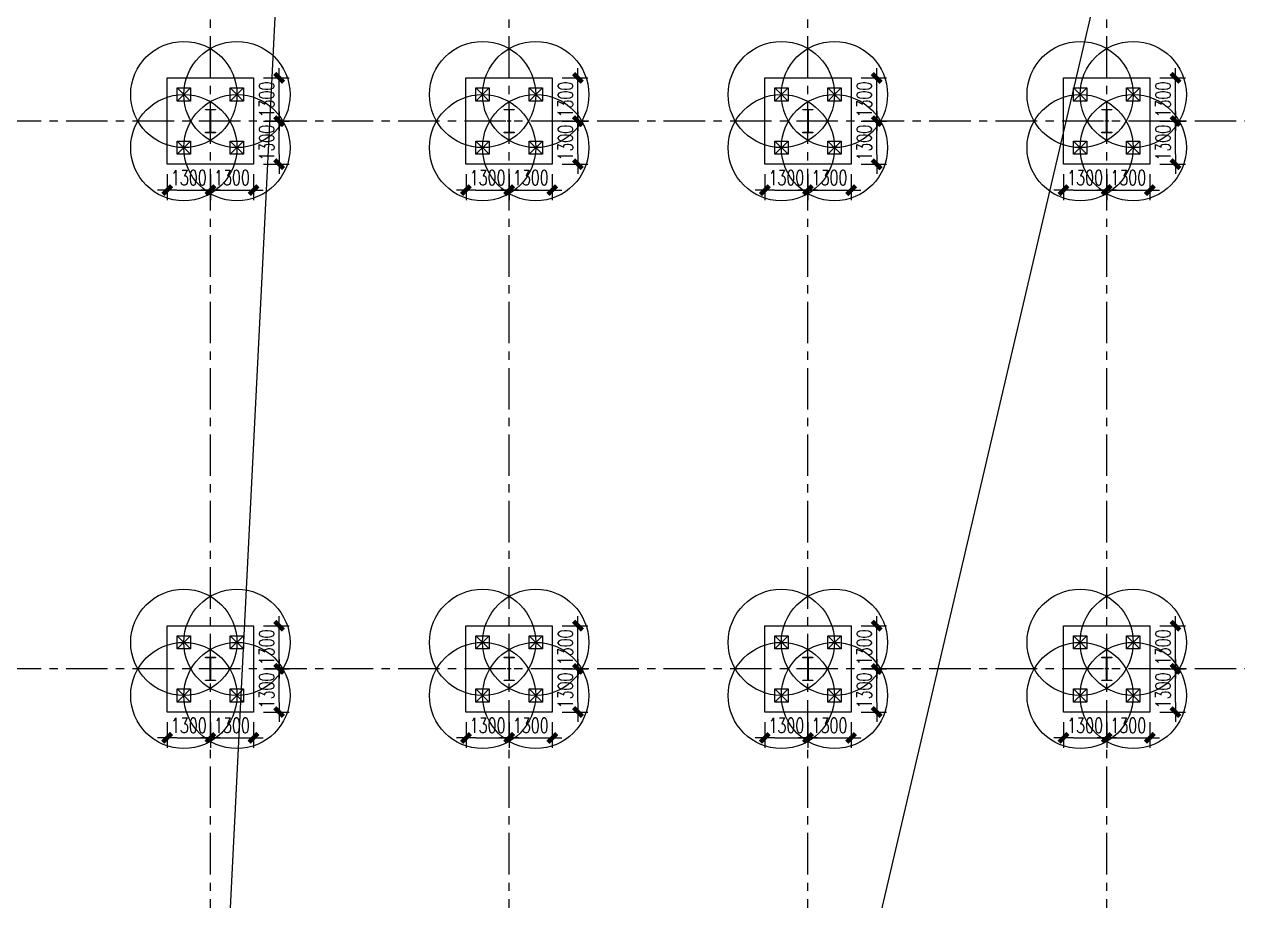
# Model space of a CAD drawing. Extents: x -1201378 to 2367219, y -619313 to 244905.
# Drawn here: x -215365 to -178811, y -21581 to 4818 of the extents above; entities that cross this region are included whole.
import ezdxf

# ---------------------------------------------------------------- set-up
doc = ezdxf.new("R2010")
doc.units = 0
doc.header["$LTSCALE"] = 1000
doc.linetypes.add('CENTER', pattern=[2, 1.25, -0.25, 0.25, -0.25])
doc.layers.get('0').update_dxf_attribs({"linetype": 'CONTINUOUS'})
doc.layers.get('Defpoints').update_dxf_attribs({"linetype": 'CONTINUOUS'})
for name, color, linetype, lineweight in [('S-axis', 111, 'CONTINUOUS', 0), ('S-col', 2, 'CONTINUOUS', 0), ('S-dim', 81, 'CONTINUOUS', 0), ('S-dote', 5, 'CENTER', 0), ('S-zhuang', 1, 'CONTINUOUS', 0)]:
    doc.layers.add(name, color=color, linetype=linetype, lineweight=lineweight)
doc.layers.add('S-DOTE1', color=140, linetype='CENTER')
doc.layers.add('S-HATCH1-W', color=252, linetype='CONTINUOUS')
doc.styles.add('SS1', font='tj-romans1.shx', dxfattribs={"width": 0.7, "bigfont": 'tj-hztxt1.shx'})
doc.dimstyles.new('S-150-ARCHI', dxfattribs={"dimscale": 150, "dimtxt": 3, "dimasz": 2, "dimexe": 2, "dimexo": 2, "dimgap": 1, "dimtad": 1, "dimdec": 0, "dimzin": 0, "dimdsep": 46, "dimtxsty": 'SS1', "dimblk1": 'TT', "dimblk2": 'TT', "dimsah": 1, "dimcen": 1, "dimclrd": 256, "dimclre": 256, "dimclrt": 256, "dimadec": 0, "dimazin": 0, "dimtfac": 1, "dimtdec": 0, "dimtix": 1, "dimtmove": 2, "dimatfit": 0, "dimldrblk": 'TT', "dimfxl": 2, "dimtolj": 1, "dimtzin": 0, "dimarcsym": 0})

# ---------------------------------------------------------------- blocks, each defined once
blk = doc.blocks.new('2#轴网')
at = {"layer": 'S-dote'}
for p, q in [((-209758.5, -270787), (-209758.5, -175298.2)), ((-200758.5, -270787), (-200758.5, -175298.2)), ((-191758.5, -270787), (-191758.5, -175298.2)), ((-182758.5, -270787), (-182758.5, -175298.2)), ((-74854.3, -198098.2), (-251154.3, -198098.2)), ((-74854.3, -214598.2), (-251154.3, -214598.2))]:
    blk.add_line(p, q, dxfattribs=at)
blk = doc.blocks.new('nt66')
at = {"layer": 'S-col'}
blk.add_lwpolyline([(-195790, 766820), (-195490, 766820), (-195490, 766808), (-195636, 766808), (-195636, 766132), (-195490, 766132), (-195490, 766120), (-195790, 766120), (-195790, 766132), (-195644, 766132), (-195644, 766808), (-195790, 766808)], close=True, dxfattribs=at)
blk = doc.blocks.new('33333')
for p in [(-59214, -60400), (-50214, -60400), (-41214, -60400), (-32214, -60400), (-59214, -76900), (-50214, -76900), (-41214, -76900), (-32214, -76900)]:
    blk.add_blockref('nt66', p)
blk = doc.blocks.new('S-ZHUANG-400')
at = {"layer": 'S-zhuang'}
for p, q in [((200, -200), (-200, 200)), ((-200, -200), (200, 200))]:
    blk.add_line(p, q, dxfattribs=at)
blk.add_lwpolyline([(-200, 200), (200, 200), (200, -200), (-200, -200)], close=True, dxfattribs=at)
blk = doc.blocks.new('CT4')
at = {"layer": 'Defpoints'}
for centre in [(-100831, -168442), (-99231, -168442), (-100831, -170042), (-99231, -170042)]:
    blk.add_circle(centre, 1600, dxfattribs=at)
at = {"layer": 'S-DOTE1', "ltscale": 0.25}
for p, q in [((-99971, -169242), (-100091, -169242)), ((-100031, -169182), (-100031, -169302))]:
    blk.add_line(p, q, dxfattribs=at)
at = {"layer": 'S-HATCH1-W'}
blk.add_lwpolyline([(-101331, -170542), (-101331, -167942), (-98731, -167942), (-98731, -170542)], close=True, dxfattribs=at)
at = {"layer": 'S-zhuang', "rotation": 90.00000000000001}
for p in [(-100831, -168442), (-99231, -168442), (-100831, -170042), (-99231, -170042)]:
    blk.add_blockref('S-ZHUANG-400', p, dxfattribs=at)
blk = doc.blocks.new('TT')
blk.add_line((-0.97, 0), (0.97, 0))
at = {"const_width": 0.45}
blk.add_lwpolyline([(-0.44, -0.44), (0.44, 0.44)], dxfattribs=at)
blk = doc.blocks.new('*D2365')
at = {"layer": 'Defpoints', "color": 0, "transparency": 16777216}
for p in [(-211058, -15898), (-209758, -15898), (-209758, -16677)]:
    blk.add_point(p, dxfattribs=at)
at = {"layer": 'S-dim', "lineweight": -2, "transparency": 16777216}
for p, q in [((-211058, -16198), (-211058, -16977)), ((-209758, -16198), (-209758, -16977)), ((-210758, -16677), (-210058, -16677))]:
    blk.add_line(p, q, dxfattribs=at)
at = {"layer": 'S-dim', "lineweight": -2, "transparency": 16777216, "xscale": 300, "yscale": 300, "zscale": 300, "rotation": 180}
blk.add_blockref('TT', (-211058, -16677), dxfattribs=at)
at = {"layer": 'S-dim', "lineweight": -2, "transparency": 16777216, "xscale": 300, "yscale": 300, "zscale": 300}
blk.add_blockref('TT', (-209758, -16677), dxfattribs=at)
at = {"layer": 'S-dim', "transparency": 16777216, "insert": (-210408, -16302), "char_height": 450, "attachment_point": 5, "style": 'SS1'}
blk.add_mtext('\\A1;1300', dxfattribs=at)
blk = doc.blocks.new('*D2366')
at = {"layer": 'Defpoints', "color": 0, "transparency": 16777216}
for p in [(-209758, -15898), (-208458, -15898), (-208458, -16677)]:
    blk.add_point(p, dxfattribs=at)
at = {"layer": 'S-dim', "lineweight": -2, "transparency": 16777216}
for p, q in [((-209758, -16198), (-209758, -16977)), ((-208458, -16198), (-208458, -16977)), ((-209458, -16677), (-208758, -16677))]:
    blk.add_line(p, q, dxfattribs=at)
at = {"layer": 'S-dim', "lineweight": -2, "transparency": 16777216, "xscale": 300, "yscale": 300, "zscale": 300, "rotation": 180}
blk.add_blockref('TT', (-209758, -16677), dxfattribs=at)
at = {"layer": 'S-dim', "lineweight": -2, "transparency": 16777216, "xscale": 300, "yscale": 300, "zscale": 300}
blk.add_blockref('TT', (-208458, -16677), dxfattribs=at)
at = {"layer": 'S-dim', "transparency": 16777216, "insert": (-209108, -16302), "char_height": 450, "attachment_point": 5, "style": 'SS1'}
blk.add_mtext('\\A1;1300', dxfattribs=at)
blk = doc.blocks.new('*D2367')
at = {"layer": 'Defpoints', "color": 0, "transparency": 16777216}
for p in [(-208458, -14598), (-207687, -14598), (-208458, -15898)]:
    blk.add_point(p, dxfattribs=at)
at = {"layer": 'S-dim', "lineweight": -2, "transparency": 16777216}
for p, q in [((-208158, -14598), (-207387, -14598)), ((-207687, -15598), (-207687, -14898)), ((-208158, -15898), (-207387, -15898))]:
    blk.add_line(p, q, dxfattribs=at)
at = {"layer": 'S-dim', "lineweight": -2, "transparency": 16777216, "xscale": 300, "yscale": 300, "zscale": 300}
for p, rotation in [((-207687, -14598), 90), ((-207687, -15898), 270)]:
    blk.add_blockref('TT', p, dxfattribs=dict(at, rotation=rotation))
at = {"layer": 'S-dim', "transparency": 16777216, "insert": (-208062, -15248), "char_height": 450, "attachment_point": 5, "rotation": 90, "style": 'SS1'}
blk.add_mtext('\\A1;1300', dxfattribs=at)
blk = doc.blocks.new('*D2368')
at = {"layer": 'Defpoints', "color": 0, "transparency": 16777216}
for p in [(-208458, -13298), (-207687, -13298), (-208458, -14598)]:
    blk.add_point(p, dxfattribs=at)
at = {"layer": 'S-dim', "lineweight": -2, "transparency": 16777216}
for p, q in [((-208158, -13298), (-207387, -13298)), ((-207687, -14298), (-207687, -13598)), ((-208158, -14598), (-207387, -14598))]:
    blk.add_line(p, q, dxfattribs=at)
at = {"layer": 'S-dim', "lineweight": -2, "transparency": 16777216, "xscale": 300, "yscale": 300, "zscale": 300}
for p, rotation in [((-207687, -13298), 90), ((-207687, -14598), 270)]:
    blk.add_blockref('TT', p, dxfattribs=dict(at, rotation=rotation))
at = {"layer": 'S-dim', "transparency": 16777216, "insert": (-208062, -13948), "char_height": 450, "attachment_point": 5, "rotation": 90, "style": 'SS1'}
blk.add_mtext('\\A1;1300', dxfattribs=at)
blk = doc.blocks.new('*D2357')
at = {"layer": 'Defpoints', "color": 0, "transparency": 16777216}
for p in [(-202058, -15898), (-200758, -15898), (-200758, -16677)]:
    blk.add_point(p, dxfattribs=at)
at = {"layer": 'S-dim', "lineweight": -2, "transparency": 16777216}
for p, q in [((-202058, -16198), (-202058, -16977)), ((-200758, -16198), (-200758, -16977)), ((-201758, -16677), (-201058, -16677))]:
    blk.add_line(p, q, dxfattribs=at)
at = {"layer": 'S-dim', "lineweight": -2, "transparency": 16777216, "xscale": 300, "yscale": 300, "zscale": 300, "rotation": 180}
blk.add_blockref('TT', (-202058, -16677), dxfattribs=at)
at = {"layer": 'S-dim', "lineweight": -2, "transparency": 16777216, "xscale": 300, "yscale": 300, "zscale": 300}
blk.add_blockref('TT', (-200758, -16677), dxfattribs=at)
at = {"layer": 'S-dim', "transparency": 16777216, "insert": (-201408, -16302), "char_height": 450, "attachment_point": 5, "style": 'SS1'}
blk.add_mtext('\\A1;1300', dxfattribs=at)
blk = doc.blocks.new('*D2358')
at = {"layer": 'Defpoints', "color": 0, "transparency": 16777216}
for p in [(-200758, -15898), (-199458, -15898), (-199458, -16677)]:
    blk.add_point(p, dxfattribs=at)
at = {"layer": 'S-dim', "lineweight": -2, "transparency": 16777216}
for p, q in [((-200758, -16198), (-200758, -16977)), ((-199458, -16198), (-199458, -16977)), ((-200458, -16677), (-199758, -16677))]:
    blk.add_line(p, q, dxfattribs=at)
at = {"layer": 'S-dim', "lineweight": -2, "transparency": 16777216, "xscale": 300, "yscale": 300, "zscale": 300, "rotation": 180}
blk.add_blockref('TT', (-200758, -16677), dxfattribs=at)
at = {"layer": 'S-dim', "lineweight": -2, "transparency": 16777216, "xscale": 300, "yscale": 300, "zscale": 300}
blk.add_blockref('TT', (-199458, -16677), dxfattribs=at)
at = {"layer": 'S-dim', "transparency": 16777216, "insert": (-200108, -16302), "char_height": 450, "attachment_point": 5, "style": 'SS1'}
blk.add_mtext('\\A1;1300', dxfattribs=at)
blk = doc.blocks.new('*D2359')
at = {"layer": 'Defpoints', "color": 0, "transparency": 16777216}
for p in [(-199458, -14598), (-198687, -14598), (-199458, -15898)]:
    blk.add_point(p, dxfattribs=at)
at = {"layer": 'S-dim', "lineweight": -2, "transparency": 16777216}
for p, q in [((-199158, -14598), (-198387, -14598)), ((-198687, -15598), (-198687, -14898)), ((-199158, -15898), (-198387, -15898))]:
    blk.add_line(p, q, dxfattribs=at)
at = {"layer": 'S-dim', "lineweight": -2, "transparency": 16777216, "xscale": 300, "yscale": 300, "zscale": 300}
for p, rotation in [((-198687, -14598), 90), ((-198687, -15898), 270)]:
    blk.add_blockref('TT', p, dxfattribs=dict(at, rotation=rotation))
at = {"layer": 'S-dim', "transparency": 16777216, "insert": (-199062, -15248), "char_height": 450, "attachment_point": 5, "rotation": 90, "style": 'SS1'}
blk.add_mtext('\\A1;1300', dxfattribs=at)
blk = doc.blocks.new('*D2360')
at = {"layer": 'Defpoints', "color": 0, "transparency": 16777216}
for p in [(-199458, -13298), (-198687, -13298), (-199458, -14598)]:
    blk.add_point(p, dxfattribs=at)
at = {"layer": 'S-dim', "lineweight": -2, "transparency": 16777216}
for p, q in [((-199158, -13298), (-198387, -13298)), ((-198687, -14298), (-198687, -13598)), ((-199158, -14598), (-198387, -14598))]:
    blk.add_line(p, q, dxfattribs=at)
at = {"layer": 'S-dim', "lineweight": -2, "transparency": 16777216, "xscale": 300, "yscale": 300, "zscale": 300}
for p, rotation in [((-198687, -13298), 90), ((-198687, -14598), 270)]:
    blk.add_blockref('TT', p, dxfattribs=dict(at, rotation=rotation))
at = {"layer": 'S-dim', "transparency": 16777216, "insert": (-199062, -13948), "char_height": 450, "attachment_point": 5, "rotation": 90, "style": 'SS1'}
blk.add_mtext('\\A1;1300', dxfattribs=at)
blk = doc.blocks.new('*D2353')
at = {"layer": 'Defpoints', "color": 0, "transparency": 16777216}
for p in [(-193058, -15898), (-191758, -15898), (-191758, -16677)]:
    blk.add_point(p, dxfattribs=at)
at = {"layer": 'S-dim', "lineweight": -2, "transparency": 16777216}
for p, q in [((-193058, -16198), (-193058, -16977)), ((-191758, -16198), (-191758, -16977)), ((-192758, -16677), (-192058, -16677))]:
    blk.add_line(p, q, dxfattribs=at)
at = {"layer": 'S-dim', "lineweight": -2, "transparency": 16777216, "xscale": 300, "yscale": 300, "zscale": 300, "rotation": 180}
blk.add_blockref('TT', (-193058, -16677), dxfattribs=at)
at = {"layer": 'S-dim', "lineweight": -2, "transparency": 16777216, "xscale": 300, "yscale": 300, "zscale": 300}
blk.add_blockref('TT', (-191758, -16677), dxfattribs=at)
at = {"layer": 'S-dim', "transparency": 16777216, "insert": (-192408, -16302), "char_height": 450, "attachment_point": 5, "style": 'SS1'}
blk.add_mtext('\\A1;1300', dxfattribs=at)
blk = doc.blocks.new('*D2354')
at = {"layer": 'Defpoints', "color": 0, "transparency": 16777216}
for p in [(-191758, -15898), (-190458, -15898), (-190458, -16677)]:
    blk.add_point(p, dxfattribs=at)
at = {"layer": 'S-dim', "lineweight": -2, "transparency": 16777216}
for p, q in [((-191758, -16198), (-191758, -16977)), ((-190458, -16198), (-190458, -16977)), ((-191458, -16677), (-190758, -16677))]:
    blk.add_line(p, q, dxfattribs=at)
at = {"layer": 'S-dim', "lineweight": -2, "transparency": 16777216, "xscale": 300, "yscale": 300, "zscale": 300, "rotation": 180}
blk.add_blockref('TT', (-191758, -16677), dxfattribs=at)
at = {"layer": 'S-dim', "lineweight": -2, "transparency": 16777216, "xscale": 300, "yscale": 300, "zscale": 300}
blk.add_blockref('TT', (-190458, -16677), dxfattribs=at)
at = {"layer": 'S-dim', "transparency": 16777216, "insert": (-191108, -16302), "char_height": 450, "attachment_point": 5, "style": 'SS1'}
blk.add_mtext('\\A1;1300', dxfattribs=at)
blk = doc.blocks.new('*D2355')
at = {"layer": 'Defpoints', "color": 0, "transparency": 16777216}
for p in [(-190458, -14598), (-189687, -14598), (-190458, -15898)]:
    blk.add_point(p, dxfattribs=at)
at = {"layer": 'S-dim', "lineweight": -2, "transparency": 16777216}
for p, q in [((-190158, -14598), (-189387, -14598)), ((-189687, -15598), (-189687, -14898)), ((-190158, -15898), (-189387, -15898))]:
    blk.add_line(p, q, dxfattribs=at)
at = {"layer": 'S-dim', "lineweight": -2, "transparency": 16777216, "xscale": 300, "yscale": 300, "zscale": 300}
for p, rotation in [((-189687, -14598), 90), ((-189687, -15898), 270)]:
    blk.add_blockref('TT', p, dxfattribs=dict(at, rotation=rotation))
at = {"layer": 'S-dim', "transparency": 16777216, "insert": (-190062, -15248), "char_height": 450, "attachment_point": 5, "rotation": 90, "style": 'SS1'}
blk.add_mtext('\\A1;1300', dxfattribs=at)
blk = doc.blocks.new('*D2356')
at = {"layer": 'Defpoints', "color": 0, "transparency": 16777216}
for p in [(-190458, -13298), (-189687, -13298), (-190458, -14598)]:
    blk.add_point(p, dxfattribs=at)
at = {"layer": 'S-dim', "lineweight": -2, "transparency": 16777216}
for p, q in [((-190158, -13298), (-189387, -13298)), ((-189687, -14298), (-189687, -13598)), ((-190158, -14598), (-189387, -14598))]:
    blk.add_line(p, q, dxfattribs=at)
at = {"layer": 'S-dim', "lineweight": -2, "transparency": 16777216, "xscale": 300, "yscale": 300, "zscale": 300}
for p, rotation in [((-189687, -13298), 90), ((-189687, -14598), 270)]:
    blk.add_blockref('TT', p, dxfattribs=dict(at, rotation=rotation))
at = {"layer": 'S-dim', "transparency": 16777216, "insert": (-190062, -13948), "char_height": 450, "attachment_point": 5, "rotation": 90, "style": 'SS1'}
blk.add_mtext('\\A1;1300', dxfattribs=at)
blk = doc.blocks.new('*D2361')
at = {"layer": 'Defpoints', "color": 0, "transparency": 16777216}
for p in [(-184058, -15898), (-182758, -15898), (-182758, -16677)]:
    blk.add_point(p, dxfattribs=at)
at = {"layer": 'S-dim', "lineweight": -2, "transparency": 16777216}
for p, q in [((-184058, -16198), (-184058, -16977)), ((-182758, -16198), (-182758, -16977)), ((-183758, -16677), (-183058, -16677))]:
    blk.add_line(p, q, dxfattribs=at)
at = {"layer": 'S-dim', "lineweight": -2, "transparency": 16777216, "xscale": 300, "yscale": 300, "zscale": 300, "rotation": 180}
blk.add_blockref('TT', (-184058, -16677), dxfattribs=at)
at = {"layer": 'S-dim', "lineweight": -2, "transparency": 16777216, "xscale": 300, "yscale": 300, "zscale": 300}
blk.add_blockref('TT', (-182758, -16677), dxfattribs=at)
at = {"layer": 'S-dim', "transparency": 16777216, "insert": (-183408, -16302), "char_height": 450, "attachment_point": 5, "style": 'SS1'}
blk.add_mtext('\\A1;1300', dxfattribs=at)
blk = doc.blocks.new('*D2362')
at = {"layer": 'Defpoints', "color": 0, "transparency": 16777216}
for p in [(-182758, -15898), (-181458, -15898), (-181458, -16677)]:
    blk.add_point(p, dxfattribs=at)
at = {"layer": 'S-dim', "lineweight": -2, "transparency": 16777216}
for p, q in [((-182758, -16198), (-182758, -16977)), ((-181458, -16198), (-181458, -16977)), ((-182458, -16677), (-181758, -16677))]:
    blk.add_line(p, q, dxfattribs=at)
at = {"layer": 'S-dim', "lineweight": -2, "transparency": 16777216, "xscale": 300, "yscale": 300, "zscale": 300, "rotation": 180}
blk.add_blockref('TT', (-182758, -16677), dxfattribs=at)
at = {"layer": 'S-dim', "lineweight": -2, "transparency": 16777216, "xscale": 300, "yscale": 300, "zscale": 300}
blk.add_blockref('TT', (-181458, -16677), dxfattribs=at)
at = {"layer": 'S-dim', "transparency": 16777216, "insert": (-182108, -16302), "char_height": 450, "attachment_point": 5, "style": 'SS1'}
blk.add_mtext('\\A1;1300', dxfattribs=at)
blk = doc.blocks.new('*D2363')
at = {"layer": 'Defpoints', "color": 0, "transparency": 16777216}
for p in [(-181458, -14598), (-180687, -14598), (-181458, -15898)]:
    blk.add_point(p, dxfattribs=at)
at = {"layer": 'S-dim', "lineweight": -2, "transparency": 16777216}
for p, q in [((-181158, -14598), (-180387, -14598)), ((-180687, -15598), (-180687, -14898)), ((-181158, -15898), (-180387, -15898))]:
    blk.add_line(p, q, dxfattribs=at)
at = {"layer": 'S-dim', "lineweight": -2, "transparency": 16777216, "xscale": 300, "yscale": 300, "zscale": 300}
for p, rotation in [((-180687, -14598), 90), ((-180687, -15898), 270)]:
    blk.add_blockref('TT', p, dxfattribs=dict(at, rotation=rotation))
at = {"layer": 'S-dim', "transparency": 16777216, "insert": (-181062, -15248), "char_height": 450, "attachment_point": 5, "rotation": 90, "style": 'SS1'}
blk.add_mtext('\\A1;1300', dxfattribs=at)
blk = doc.blocks.new('*D2364')
at = {"layer": 'Defpoints', "color": 0, "transparency": 16777216}
for p in [(-181458, -13298), (-180687, -13298), (-181458, -14598)]:
    blk.add_point(p, dxfattribs=at)
at = {"layer": 'S-dim', "lineweight": -2, "transparency": 16777216}
for p, q in [((-181158, -13298), (-180387, -13298)), ((-180687, -14298), (-180687, -13598)), ((-181158, -14598), (-180387, -14598))]:
    blk.add_line(p, q, dxfattribs=at)
at = {"layer": 'S-dim', "lineweight": -2, "transparency": 16777216, "xscale": 300, "yscale": 300, "zscale": 300}
for p, rotation in [((-180687, -13298), 90), ((-180687, -14598), 270)]:
    blk.add_blockref('TT', p, dxfattribs=dict(at, rotation=rotation))
at = {"layer": 'S-dim', "transparency": 16777216, "insert": (-181062, -13948), "char_height": 450, "attachment_point": 5, "rotation": 90, "style": 'SS1'}
blk.add_mtext('\\A1;1300', dxfattribs=at)
blk = doc.blocks.new('*D2429')
at = {"layer": 'Defpoints', "color": 0, "transparency": 16777216}
for p in [(-211058, 602), (-209758, 602), (-209758, -177)]:
    blk.add_point(p, dxfattribs=at)
at = {"layer": 'S-dim', "lineweight": -2, "transparency": 16777216}
for p, q in [((-211058, 302), (-211058, -477)), ((-209758, 302), (-209758, -477)), ((-210758, -177), (-210058, -177))]:
    blk.add_line(p, q, dxfattribs=at)
at = {"layer": 'S-dim', "lineweight": -2, "transparency": 16777216, "xscale": 300, "yscale": 300, "zscale": 300, "rotation": 180}
blk.add_blockref('TT', (-211058, -177), dxfattribs=at)
at = {"layer": 'S-dim', "lineweight": -2, "transparency": 16777216, "xscale": 300, "yscale": 300, "zscale": 300}
blk.add_blockref('TT', (-209758, -177), dxfattribs=at)
at = {"layer": 'S-dim', "transparency": 16777216, "insert": (-210408, 198), "char_height": 450, "attachment_point": 5, "style": 'SS1'}
blk.add_mtext('\\A1;1300', dxfattribs=at)
blk = doc.blocks.new('*D2430')
at = {"layer": 'Defpoints', "color": 0, "transparency": 16777216}
for p in [(-209758, 602), (-208458, 602), (-208458, -177)]:
    blk.add_point(p, dxfattribs=at)
at = {"layer": 'S-dim', "lineweight": -2, "transparency": 16777216}
for p, q in [((-209758, 302), (-209758, -477)), ((-208458, 302), (-208458, -477)), ((-209458, -177), (-208758, -177))]:
    blk.add_line(p, q, dxfattribs=at)
at = {"layer": 'S-dim', "lineweight": -2, "transparency": 16777216, "xscale": 300, "yscale": 300, "zscale": 300, "rotation": 180}
blk.add_blockref('TT', (-209758, -177), dxfattribs=at)
at = {"layer": 'S-dim', "lineweight": -2, "transparency": 16777216, "xscale": 300, "yscale": 300, "zscale": 300}
blk.add_blockref('TT', (-208458, -177), dxfattribs=at)
at = {"layer": 'S-dim', "transparency": 16777216, "insert": (-209108, 198), "char_height": 450, "attachment_point": 5, "style": 'SS1'}
blk.add_mtext('\\A1;1300', dxfattribs=at)
blk = doc.blocks.new('*D2431')
at = {"layer": 'Defpoints', "color": 0, "transparency": 16777216}
for p in [(-208458, 1902), (-207687, 1902), (-208458, 602)]:
    blk.add_point(p, dxfattribs=at)
at = {"layer": 'S-dim', "lineweight": -2, "transparency": 16777216}
for p, q in [((-208158, 1902), (-207387, 1902)), ((-207687, 902), (-207687, 1602)), ((-208158, 602), (-207387, 602))]:
    blk.add_line(p, q, dxfattribs=at)
at = {"layer": 'S-dim', "lineweight": -2, "transparency": 16777216, "xscale": 300, "yscale": 300, "zscale": 300}
for p, rotation in [((-207687, 1902), 90), ((-207687, 602), 270)]:
    blk.add_blockref('TT', p, dxfattribs=dict(at, rotation=rotation))
at = {"layer": 'S-dim', "transparency": 16777216, "insert": (-208062, 1252), "char_height": 450, "attachment_point": 5, "rotation": 90, "style": 'SS1'}
blk.add_mtext('\\A1;1300', dxfattribs=at)
blk = doc.blocks.new('*D2432')
at = {"layer": 'Defpoints', "color": 0, "transparency": 16777216}
for p in [(-208458, 3202), (-207687, 3202), (-208458, 1902)]:
    blk.add_point(p, dxfattribs=at)
at = {"layer": 'S-dim', "lineweight": -2, "transparency": 16777216}
for p, q in [((-208158, 3202), (-207387, 3202)), ((-207687, 2202), (-207687, 2902)), ((-208158, 1902), (-207387, 1902))]:
    blk.add_line(p, q, dxfattribs=at)
at = {"layer": 'S-dim', "lineweight": -2, "transparency": 16777216, "xscale": 300, "yscale": 300, "zscale": 300}
for p, rotation in [((-207687, 3202), 90), ((-207687, 1902), 270)]:
    blk.add_blockref('TT', p, dxfattribs=dict(at, rotation=rotation))
at = {"layer": 'S-dim', "transparency": 16777216, "insert": (-208062, 2552), "char_height": 450, "attachment_point": 5, "rotation": 90, "style": 'SS1'}
blk.add_mtext('\\A1;1300', dxfattribs=at)
blk = doc.blocks.new('*D2421')
at = {"layer": 'Defpoints', "color": 0, "transparency": 16777216}
for p in [(-202058, 602), (-200758, 602), (-200758, -177)]:
    blk.add_point(p, dxfattribs=at)
at = {"layer": 'S-dim', "lineweight": -2, "transparency": 16777216}
for p, q in [((-202058, 302), (-202058, -477)), ((-200758, 302), (-200758, -477)), ((-201758, -177), (-201058, -177))]:
    blk.add_line(p, q, dxfattribs=at)
at = {"layer": 'S-dim', "lineweight": -2, "transparency": 16777216, "xscale": 300, "yscale": 300, "zscale": 300, "rotation": 180}
blk.add_blockref('TT', (-202058, -177), dxfattribs=at)
at = {"layer": 'S-dim', "lineweight": -2, "transparency": 16777216, "xscale": 300, "yscale": 300, "zscale": 300}
blk.add_blockref('TT', (-200758, -177), dxfattribs=at)
at = {"layer": 'S-dim', "transparency": 16777216, "insert": (-201408, 198), "char_height": 450, "attachment_point": 5, "style": 'SS1'}
blk.add_mtext('\\A1;1300', dxfattribs=at)
blk = doc.blocks.new('*D2422')
at = {"layer": 'Defpoints', "color": 0, "transparency": 16777216}
for p in [(-200758, 602), (-199458, 602), (-199458, -177)]:
    blk.add_point(p, dxfattribs=at)
at = {"layer": 'S-dim', "lineweight": -2, "transparency": 16777216}
for p, q in [((-200758, 302), (-200758, -477)), ((-199458, 302), (-199458, -477)), ((-200458, -177), (-199758, -177))]:
    blk.add_line(p, q, dxfattribs=at)
at = {"layer": 'S-dim', "lineweight": -2, "transparency": 16777216, "xscale": 300, "yscale": 300, "zscale": 300, "rotation": 180}
blk.add_blockref('TT', (-200758, -177), dxfattribs=at)
at = {"layer": 'S-dim', "lineweight": -2, "transparency": 16777216, "xscale": 300, "yscale": 300, "zscale": 300}
blk.add_blockref('TT', (-199458, -177), dxfattribs=at)
at = {"layer": 'S-dim', "transparency": 16777216, "insert": (-200108, 198), "char_height": 450, "attachment_point": 5, "style": 'SS1'}
blk.add_mtext('\\A1;1300', dxfattribs=at)
blk = doc.blocks.new('*D2423')
at = {"layer": 'Defpoints', "color": 0, "transparency": 16777216}
for p in [(-199458, 1902), (-198687, 1902), (-199458, 602)]:
    blk.add_point(p, dxfattribs=at)
at = {"layer": 'S-dim', "lineweight": -2, "transparency": 16777216}
for p, q in [((-199158, 1902), (-198387, 1902)), ((-198687, 902), (-198687, 1602)), ((-199158, 602), (-198387, 602))]:
    blk.add_line(p, q, dxfattribs=at)
at = {"layer": 'S-dim', "lineweight": -2, "transparency": 16777216, "xscale": 300, "yscale": 300, "zscale": 300}
for p, rotation in [((-198687, 1902), 90), ((-198687, 602), 270)]:
    blk.add_blockref('TT', p, dxfattribs=dict(at, rotation=rotation))
at = {"layer": 'S-dim', "transparency": 16777216, "insert": (-199062, 1252), "char_height": 450, "attachment_point": 5, "rotation": 90, "style": 'SS1'}
blk.add_mtext('\\A1;1300', dxfattribs=at)
blk = doc.blocks.new('*D2424')
at = {"layer": 'Defpoints', "color": 0, "transparency": 16777216}
for p in [(-199458, 3202), (-198687, 3202), (-199458, 1902)]:
    blk.add_point(p, dxfattribs=at)
at = {"layer": 'S-dim', "lineweight": -2, "transparency": 16777216}
for p, q in [((-199158, 3202), (-198387, 3202)), ((-198687, 2202), (-198687, 2902)), ((-199158, 1902), (-198387, 1902))]:
    blk.add_line(p, q, dxfattribs=at)
at = {"layer": 'S-dim', "lineweight": -2, "transparency": 16777216, "xscale": 300, "yscale": 300, "zscale": 300}
for p, rotation in [((-198687, 3202), 90), ((-198687, 1902), 270)]:
    blk.add_blockref('TT', p, dxfattribs=dict(at, rotation=rotation))
at = {"layer": 'S-dim', "transparency": 16777216, "insert": (-199062, 2552), "char_height": 450, "attachment_point": 5, "rotation": 90, "style": 'SS1'}
blk.add_mtext('\\A1;1300', dxfattribs=at)
blk = doc.blocks.new('*D2417')
at = {"layer": 'Defpoints', "color": 0, "transparency": 16777216}
for p in [(-193058, 602), (-191758, 602), (-191758, -177)]:
    blk.add_point(p, dxfattribs=at)
at = {"layer": 'S-dim', "lineweight": -2, "transparency": 16777216}
for p, q in [((-193058, 302), (-193058, -477)), ((-191758, 302), (-191758, -477)), ((-192758, -177), (-192058, -177))]:
    blk.add_line(p, q, dxfattribs=at)
at = {"layer": 'S-dim', "lineweight": -2, "transparency": 16777216, "xscale": 300, "yscale": 300, "zscale": 300, "rotation": 180}
blk.add_blockref('TT', (-193058, -177), dxfattribs=at)
at = {"layer": 'S-dim', "lineweight": -2, "transparency": 16777216, "xscale": 300, "yscale": 300, "zscale": 300}
blk.add_blockref('TT', (-191758, -177), dxfattribs=at)
at = {"layer": 'S-dim', "transparency": 16777216, "insert": (-192408, 198), "char_height": 450, "attachment_point": 5, "style": 'SS1'}
blk.add_mtext('\\A1;1300', dxfattribs=at)
blk = doc.blocks.new('*D2418')
at = {"layer": 'Defpoints', "color": 0, "transparency": 16777216}
for p in [(-191758, 602), (-190458, 602), (-190458, -177)]:
    blk.add_point(p, dxfattribs=at)
at = {"layer": 'S-dim', "lineweight": -2, "transparency": 16777216}
for p, q in [((-191758, 302), (-191758, -477)), ((-190458, 302), (-190458, -477)), ((-191458, -177), (-190758, -177))]:
    blk.add_line(p, q, dxfattribs=at)
at = {"layer": 'S-dim', "lineweight": -2, "transparency": 16777216, "xscale": 300, "yscale": 300, "zscale": 300, "rotation": 180}
blk.add_blockref('TT', (-191758, -177), dxfattribs=at)
at = {"layer": 'S-dim', "lineweight": -2, "transparency": 16777216, "xscale": 300, "yscale": 300, "zscale": 300}
blk.add_blockref('TT', (-190458, -177), dxfattribs=at)
at = {"layer": 'S-dim', "transparency": 16777216, "insert": (-191108, 198), "char_height": 450, "attachment_point": 5, "style": 'SS1'}
blk.add_mtext('\\A1;1300', dxfattribs=at)
blk = doc.blocks.new('*D2419')
at = {"layer": 'Defpoints', "color": 0, "transparency": 16777216}
for p in [(-190458, 1902), (-189687, 1902), (-190458, 602)]:
    blk.add_point(p, dxfattribs=at)
at = {"layer": 'S-dim', "lineweight": -2, "transparency": 16777216}
for p, q in [((-190158, 1902), (-189387, 1902)), ((-189687, 902), (-189687, 1602)), ((-190158, 602), (-189387, 602))]:
    blk.add_line(p, q, dxfattribs=at)
at = {"layer": 'S-dim', "lineweight": -2, "transparency": 16777216, "xscale": 300, "yscale": 300, "zscale": 300}
for p, rotation in [((-189687, 1902), 90), ((-189687, 602), 270)]:
    blk.add_blockref('TT', p, dxfattribs=dict(at, rotation=rotation))
at = {"layer": 'S-dim', "transparency": 16777216, "insert": (-190062, 1252), "char_height": 450, "attachment_point": 5, "rotation": 90, "style": 'SS1'}
blk.add_mtext('\\A1;1300', dxfattribs=at)
blk = doc.blocks.new('*D2420')
at = {"layer": 'Defpoints', "color": 0, "transparency": 16777216}
for p in [(-190458, 3202), (-189687, 3202), (-190458, 1902)]:
    blk.add_point(p, dxfattribs=at)
at = {"layer": 'S-dim', "lineweight": -2, "transparency": 16777216}
for p, q in [((-190158, 3202), (-189387, 3202)), ((-189687, 2202), (-189687, 2902)), ((-190158, 1902), (-189387, 1902))]:
    blk.add_line(p, q, dxfattribs=at)
at = {"layer": 'S-dim', "lineweight": -2, "transparency": 16777216, "xscale": 300, "yscale": 300, "zscale": 300}
for p, rotation in [((-189687, 3202), 90), ((-189687, 1902), 270)]:
    blk.add_blockref('TT', p, dxfattribs=dict(at, rotation=rotation))
at = {"layer": 'S-dim', "transparency": 16777216, "insert": (-190062, 2552), "char_height": 450, "attachment_point": 5, "rotation": 90, "style": 'SS1'}
blk.add_mtext('\\A1;1300', dxfattribs=at)
blk = doc.blocks.new('*D2425')
at = {"layer": 'Defpoints', "color": 0, "transparency": 16777216}
for p in [(-184058, 602), (-182758, 602), (-182758, -177)]:
    blk.add_point(p, dxfattribs=at)
at = {"layer": 'S-dim', "lineweight": -2, "transparency": 16777216}
for p, q in [((-184058, 302), (-184058, -477)), ((-182758, 302), (-182758, -477)), ((-183758, -177), (-183058, -177))]:
    blk.add_line(p, q, dxfattribs=at)
at = {"layer": 'S-dim', "lineweight": -2, "transparency": 16777216, "xscale": 300, "yscale": 300, "zscale": 300, "rotation": 180}
blk.add_blockref('TT', (-184058, -177), dxfattribs=at)
at = {"layer": 'S-dim', "lineweight": -2, "transparency": 16777216, "xscale": 300, "yscale": 300, "zscale": 300}
blk.add_blockref('TT', (-182758, -177), dxfattribs=at)
at = {"layer": 'S-dim', "transparency": 16777216, "insert": (-183408, 198), "char_height": 450, "attachment_point": 5, "style": 'SS1'}
blk.add_mtext('\\A1;1300', dxfattribs=at)
blk = doc.blocks.new('*D2426')
at = {"layer": 'Defpoints', "color": 0, "transparency": 16777216}
for p in [(-182758, 602), (-181458, 602), (-181458, -177)]:
    blk.add_point(p, dxfattribs=at)
at = {"layer": 'S-dim', "lineweight": -2, "transparency": 16777216}
for p, q in [((-182758, 302), (-182758, -477)), ((-181458, 302), (-181458, -477)), ((-182458, -177), (-181758, -177))]:
    blk.add_line(p, q, dxfattribs=at)
at = {"layer": 'S-dim', "lineweight": -2, "transparency": 16777216, "xscale": 300, "yscale": 300, "zscale": 300, "rotation": 180}
blk.add_blockref('TT', (-182758, -177), dxfattribs=at)
at = {"layer": 'S-dim', "lineweight": -2, "transparency": 16777216, "xscale": 300, "yscale": 300, "zscale": 300}
blk.add_blockref('TT', (-181458, -177), dxfattribs=at)
at = {"layer": 'S-dim', "transparency": 16777216, "insert": (-182108, 198), "char_height": 450, "attachment_point": 5, "style": 'SS1'}
blk.add_mtext('\\A1;1300', dxfattribs=at)
blk = doc.blocks.new('*D2427')
at = {"layer": 'Defpoints', "color": 0, "transparency": 16777216}
for p in [(-181458, 1902), (-180687, 1902), (-181458, 602)]:
    blk.add_point(p, dxfattribs=at)
at = {"layer": 'S-dim', "lineweight": -2, "transparency": 16777216}
for p, q in [((-181158, 1902), (-180387, 1902)), ((-180687, 902), (-180687, 1602)), ((-181158, 602), (-180387, 602))]:
    blk.add_line(p, q, dxfattribs=at)
at = {"layer": 'S-dim', "lineweight": -2, "transparency": 16777216, "xscale": 300, "yscale": 300, "zscale": 300}
for p, rotation in [((-180687, 1902), 90), ((-180687, 602), 270)]:
    blk.add_blockref('TT', p, dxfattribs=dict(at, rotation=rotation))
at = {"layer": 'S-dim', "transparency": 16777216, "insert": (-181062, 1252), "char_height": 450, "attachment_point": 5, "rotation": 90, "style": 'SS1'}
blk.add_mtext('\\A1;1300', dxfattribs=at)
blk = doc.blocks.new('*D2428')
at = {"layer": 'Defpoints', "color": 0, "transparency": 16777216}
for p in [(-181458, 3202), (-180687, 3202), (-181458, 1902)]:
    blk.add_point(p, dxfattribs=at)
at = {"layer": 'S-dim', "lineweight": -2, "transparency": 16777216}
for p, q in [((-181158, 3202), (-180387, 3202)), ((-180687, 2202), (-180687, 2902)), ((-181158, 1902), (-180387, 1902))]:
    blk.add_line(p, q, dxfattribs=at)
at = {"layer": 'S-dim', "lineweight": -2, "transparency": 16777216, "xscale": 300, "yscale": 300, "zscale": 300}
for p, rotation in [((-180687, 3202), 90), ((-180687, 1902), 270)]:
    blk.add_blockref('TT', p, dxfattribs=dict(at, rotation=rotation))
at = {"layer": 'S-dim', "transparency": 16777216, "insert": (-181062, 2552), "char_height": 450, "attachment_point": 5, "rotation": 90, "style": 'SS1'}
blk.add_mtext('\\A1;1300', dxfattribs=at)

msp = doc.modelspace()

# ---------------------------------------------------------------- linework, layer by layer
at = {"layer": 'Defpoints', "color": 1}
for q in [(-207137.5, 18363.8), (-180133.5, 18351.8)]:
    msp.add_line((-214519.2, -128743.1), q, dxfattribs=at)

# ---------------------------------------------------------------- block references
at = {"layer": 'S-axis'}
msp.add_blockref('2#轴网', (0, 200000), dxfattribs=at)
at = {"layer": 'S-col'}
msp.add_blockref('33333', (45095.7, -704168.2), dxfattribs=at)
at = {"layer": 'S-zhuang'}
for p in [(-109727.3, 171143.8), (-100727.3, 171143.8), (-91727.3, 171143.8), (-82727.3, 171143.8), (-109727.3, 154643.8), (-100727.3, 154643.8), (-91727.3, 154643.8), (-82727.3, 154643.8)]:
    msp.add_blockref('CT4', p, dxfattribs=at)

# ---------------------------------------------------------------- dimensions: what is measured, and where the dimension line sits
at = {"layer": 'S-dim'}
for base, p1, p2, picture, middle in [((-207686.9, 3201.8), (-208458.5, 1901.8), (-208458.5, 3201.8), '*D2432', (-208061.9, 2551.8)), ((-198686.9, 3201.8), (-199458.5, 1901.8), (-199458.5, 3201.8), '*D2424', (-199061.9, 2551.8)), ((-189686.9, 3201.8), (-190458.5, 1901.8), (-190458.5, 3201.8), '*D2420', (-190061.9, 2551.8)), ((-180686.9, 3201.8), (-181458.5, 1901.8), (-181458.5, 3201.8), '*D2428', (-181061.9, 2551.8)), ((-207686.9, 1901.8), (-208458.5, 601.8), (-208458.5, 1901.8), '*D2431', (-208061.9, 1251.8)), ((-198686.9, 1901.8), (-199458.5, 601.8), (-199458.5, 1901.8), '*D2423', (-199061.9, 1251.8)), ((-189686.9, 1901.8), (-190458.5, 601.8), (-190458.5, 1901.8), '*D2419', (-190061.9, 1251.8)), ((-180686.9, 1901.8), (-181458.5, 601.8), (-181458.5, 1901.8), '*D2427', (-181061.9, 1251.8)), ((-207686.9, -13298.2), (-208458.5, -14598.2), (-208458.5, -13298.2), '*D2368', (-208061.9, -13948.2)), ((-198686.9, -13298.2), (-199458.5, -14598.2), (-199458.5, -13298.2), '*D2360', (-199061.9, -13948.2)), ((-189686.9, -13298.2), (-190458.5, -14598.2), (-190458.5, -13298.2), '*D2356', (-190061.9, -13948.2)), ((-180686.9, -13298.2), (-181458.5, -14598.2), (-181458.5, -13298.2), '*D2364', (-181061.9, -13948.2)), ((-207686.9, -14598.2), (-208458.5, -15898.2), (-208458.5, -14598.2), '*D2367', (-208061.9, -15248.2)), ((-198686.9, -14598.2), (-199458.5, -15898.2), (-199458.5, -14598.2), '*D2359', (-199061.9, -15248.2)), ((-189686.9, -14598.2), (-190458.5, -15898.2), (-190458.5, -14598.2), '*D2355', (-190061.9, -15248.2)), ((-180686.9, -14598.2), (-181458.5, -15898.2), (-181458.5, -14598.2), '*D2363', (-181061.9, -15248.2))]:
    dim = msp.add_linear_dim(base=base, p1=p1, p2=p2, angle=90, dimstyle='S-150-ARCHI', dxfattribs=at)
    dim.commit()
    dim.dimension.update_dxf_attribs({"geometry": picture, "text_midpoint": middle})
for base, p1, p2, picture, middle in [((-209758.5, -176.8), (-211058.5, 601.8), (-209758.5, 601.8), '*D2429', (-210408.5, 198.2)), ((-208458.5, -176.8), (-209758.5, 601.8), (-208458.5, 601.8), '*D2430', (-209108.5, 198.2)), ((-200758.5, -176.8), (-202058.5, 601.8), (-200758.5, 601.8), '*D2421', (-201408.5, 198.2)), ((-199458.5, -176.8), (-200758.5, 601.8), (-199458.5, 601.8), '*D2422', (-200108.5, 198.2)), ((-191758.5, -176.8), (-193058.5, 601.8), (-191758.5, 601.8), '*D2417', (-192408.5, 198.2)), ((-190458.5, -176.8), (-191758.5, 601.8), (-190458.5, 601.8), '*D2418', (-191108.5, 198.2)), ((-182758.5, -176.8), (-184058.5, 601.8), (-182758.5, 601.8), '*D2425', (-183408.5, 198.2)), ((-181458.5, -176.8), (-182758.5, 601.8), (-181458.5, 601.8), '*D2426', (-182108.5, 198.2)), ((-209758.5, -16676.8), (-211058.5, -15898.2), (-209758.5, -15898.2), '*D2365', (-210408.5, -16301.8)), ((-208458.5, -16676.8), (-209758.5, -15898.2), (-208458.5, -15898.2), '*D2366', (-209108.5, -16301.8)), ((-200758.5, -16676.8), (-202058.5, -15898.2), (-200758.5, -15898.2), '*D2357', (-201408.5, -16301.8)), ((-199458.5, -16676.8), (-200758.5, -15898.2), (-199458.5, -15898.2), '*D2358', (-200108.5, -16301.8)), ((-191758.5, -16676.8), (-193058.5, -15898.2), (-191758.5, -15898.2), '*D2353', (-192408.5, -16301.8)), ((-190458.5, -16676.8), (-191758.5, -15898.2), (-190458.5, -15898.2), '*D2354', (-191108.5, -16301.8)), ((-182758.5, -16676.8), (-184058.5, -15898.2), (-182758.5, -15898.2), '*D2361', (-183408.5, -16301.8)), ((-181458.5, -16676.8), (-182758.5, -15898.2), (-181458.5, -15898.2), '*D2362', (-182108.5, -16301.8))]:
    dim = msp.add_linear_dim(base=base, p1=p1, p2=p2, dimstyle='S-150-ARCHI', dxfattribs=at)
    dim.commit()
    dim.dimension.update_dxf_attribs({"geometry": picture, "text_midpoint": middle})

doc.saveas('drawing.dxf')
